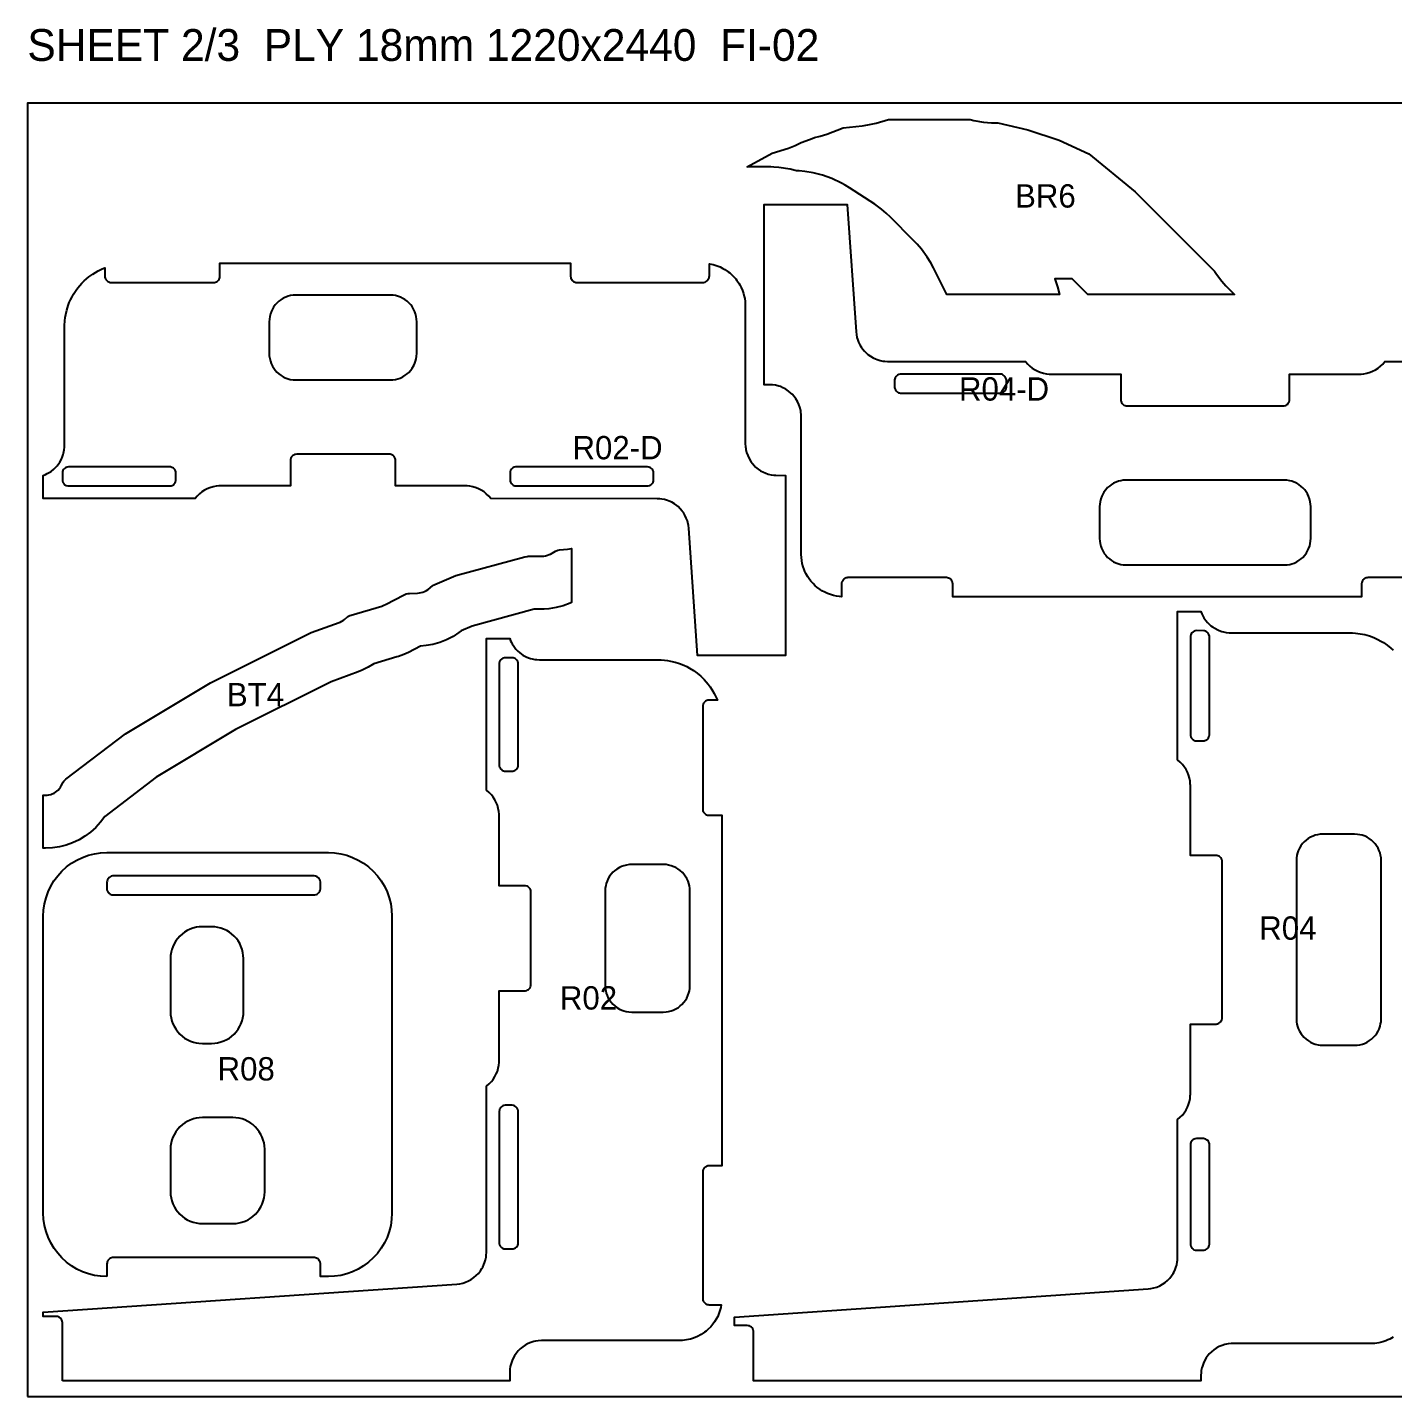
# Model space of a CAD drawing. Header units: millimetres. Extents: x 0 to 7920, y 0 to 1292.
# Drawn here: x 2740 to 4028, y 0 to 1292 of the extents above; entities that cross this region are included whole.
import ezdxf

# ---------------------------------------------------------------- set-up
doc = ezdxf.new("R2010")
doc.units = ezdxf.units.MM
for name, color, linetype in [('CUT_IN', 5, 'Continuous'), ('CUT_OUT', 1, 'Continuous'), ('LABEL', 7, 'Continuous'), ('SHEET', 8, 'Continuous')]:
    doc.layers.add(name, color=color, linetype=linetype)

msp = doc.modelspace()

# ---------------------------------------------------------------- linework, layer by layer
at = {"layer": 'CUT_IN'}
for points in [[(2971.21, 971.99), (2972.33, 970.14), (2973.79, 968.17), (2975.44, 966.36), (2977.03, 964.9), (2979.47, 963.09), (2981.33, 961.99), (2983.28, 961.06), (2985.86, 960.11), (2987.95, 959.58), (2990.66, 959.16), (2993.26, 959.03), (3082.09, 959.03), (3084.69, 959.16), (3087.12, 959.52), (3089.5, 960.11), (3091.53, 960.83), (3094.02, 961.99), (3096.37, 963.42), (3098.1, 964.71), (3099.7, 966.15), (3101.56, 968.17), (3103.02, 970.14), (3104.41, 972.51), (3105.44, 974.74), (3106.16, 976.77), (3106.69, 978.87), (3107.08, 981.29), (3107.24, 984.18), (3107.24, 1013.88), (3107.11, 1016.48), (3106.75, 1018.91), (3106.16, 1021.29), (3105.44, 1023.32), (3104.28, 1025.81), (3102.85, 1028.16), (3101.56, 1029.89), (3100.12, 1031.49), (3098.1, 1033.35), (3096.13, 1034.81), (3094.28, 1035.93), (3091.8, 1037.12), (3089.21, 1038.03), (3087.12, 1038.54), (3084.98, 1038.87), (3082.09, 1039.03), (2993.26, 1039.03), (2990.66, 1038.9), (2988.23, 1038.54), (2985.86, 1037.95), (2983.82, 1037.23), (2981.33, 1036.07), (2978.98, 1034.64), (2977.26, 1033.35), (2975.65, 1031.91), (2973.79, 1029.89), (2972.17, 1027.67), (2971.07, 1025.81), (2970.14, 1023.86), (2969.19, 1021.29), (2968.6, 1018.91), (2968.24, 1016.48), (2968.11, 1013.88), (2968.11, 984.18), (2968.22, 981.87), (2968.6, 979.15), (2969.19, 976.77), (2970.02, 974.47), (2971.21, 971.99)], [(3558.04, 951.95), (3558.27, 950.8), (3558.72, 949.71), (3559.37, 948.73), (3559.98, 948.09), (3560.68, 947.55), (3561.72, 947), (3562.55, 946.72), (3563.72, 946.55), (3657.74, 946.55), (3658.33, 946.6), (3659.47, 946.89), (3660.78, 947.55), (3661.48, 948.09), (3662.08, 948.73), (3662.87, 949.97), (3663.27, 951.08), (3663.44, 952.25), (3663.42, 959.13), (3663.1, 960.56), (3662.74, 961.37), (3662.27, 962.11), (3661.48, 962.99), (3660.53, 963.69), (3659.74, 964.08), (3658.9, 964.36), (3657.74, 964.53), (3563.72, 964.53), (3563.13, 964.48), (3561.99, 964.19), (3560.68, 963.53), (3559.98, 962.99), (3559.37, 962.35), (3558.59, 961.11), (3558.19, 960), (3558.04, 959.13), (3558.04, 951.95)], [(2874.41, 859.04), (2875.57, 859.21), (2876.68, 859.61), (2877.68, 860.21), (2878.56, 861), (2879.26, 861.95), (2879.76, 863.01), (2880.05, 864.15), (2880.1, 864.74), (2880.1, 871.32), (2880, 872.2), (2879.65, 873.33), (2878.93, 874.6), (2877.92, 875.67), (2877.2, 876.18), (2876.41, 876.57), (2874.99, 876.97), (2874.11, 877.03), (2778.69, 877.02), (2777.53, 876.85), (2776.69, 876.57), (2775.9, 876.18), (2774.96, 875.48), (2774.17, 874.6), (2773.56, 873.6), (2773.25, 872.77), (2773.05, 871.91), (2772.99, 871.32), (2772.99, 864.74), (2773.1, 863.86), (2773.44, 862.73), (2773.84, 861.95), (2774.35, 861.22), (2775.41, 860.21), (2776.69, 859.49), (2778.11, 859.09), (2778.99, 859.03), (2874.41, 859.04)], [(3330.73, 871.62), (3330.5, 872.77), (3330.05, 873.86), (3329.39, 874.84), (3328.79, 875.48), (3327.84, 876.18), (3327.05, 876.57), (3326.21, 876.85), (3325.05, 877.02), (3200.95, 877.02), (3200.36, 876.97), (3199.22, 876.68), (3197.91, 876.02), (3197.21, 875.48), (3196.6, 874.84), (3195.82, 873.6), (3195.42, 872.49), (3195.25, 871.32), (3195.25, 864.74), (3195.42, 863.57), (3195.82, 862.46), (3196.42, 861.46), (3197.21, 860.58), (3198.16, 859.88), (3198.94, 859.49), (3199.78, 859.21), (3200.95, 859.04), (3325.05, 859.04), (3325.64, 859.09), (3326.78, 859.38), (3328.09, 860.04), (3328.79, 860.58), (3329.39, 861.22), (3330.18, 862.46), (3330.58, 863.57), (3330.73, 864.44), (3330.73, 871.62)], [(3947.46, 851.58), (3946.35, 853.43), (3944.89, 855.4), (3943.24, 857.21), (3941.65, 858.67), (3939.45, 860.32), (3937.35, 861.58), (3934.86, 862.74), (3932.82, 863.46), (3930.73, 863.99), (3928.02, 864.41), (3925.42, 864.54), (3776.59, 864.54), (3773.7, 864.38), (3771.28, 863.99), (3769.19, 863.46), (3767.16, 862.74), (3764.66, 861.58), (3762.32, 860.15), (3760.59, 858.86), (3758.99, 857.42), (3757.13, 855.4), (3755.51, 853.18), (3754.4, 851.32), (3753.48, 849.37), (3752.53, 846.8), (3751.88, 844.13), (3751.57, 841.99), (3751.45, 839.69), (3751.45, 809.39), (3751.57, 807.09), (3751.93, 804.66), (3752.53, 802.28), (3753.25, 800.25), (3754.4, 797.76), (3755.83, 795.41), (3757.13, 793.68), (3758.99, 791.66), (3760.59, 790.22), (3762.56, 788.76), (3764.66, 787.5), (3766.61, 786.57), (3769.47, 785.54), (3771.57, 785.03), (3773.7, 784.7), (3776.59, 784.54), (3925.42, 784.54), (3928.31, 784.7), (3930.73, 785.09), (3932.82, 785.62), (3934.86, 786.34), (3937.35, 787.5), (3939.69, 788.93), (3941.42, 790.22), (3943.03, 791.66), (3944.89, 793.68), (3946.51, 795.9), (3947.61, 797.76), (3948.54, 799.71), (3949.56, 802.57), (3950.08, 804.66), (3950.4, 806.8), (3950.57, 809.69), (3950.56, 839.69), (3950.44, 841.99), (3950.13, 844.13), (3949.48, 846.8), (3948.54, 849.37), (3947.46, 851.58)], [(3837, 716.55), (3837.06, 623.67), (3837.35, 622.53), (3837.85, 621.46), (3838.18, 620.97), (3839.19, 619.91), (3839.92, 619.4), (3840.7, 619), (3841.54, 618.73), (3842.71, 618.55), (3849.29, 618.55), (3849.88, 618.61), (3850.74, 618.81), (3851.57, 619.12), (3852.81, 619.91), (3853.45, 620.52), (3854.15, 621.46), (3854.54, 622.25), (3854.82, 623.09), (3854.99, 624.25), (3854.94, 717.43), (3854.54, 718.84), (3853.82, 720.12), (3852.81, 721.19), (3851.83, 721.84), (3851.3, 722.09), (3850.46, 722.37), (3849.59, 722.52), (3842.71, 722.54), (3841.54, 722.37), (3840.7, 722.09), (3839.67, 721.54), (3838.55, 720.58), (3837.85, 719.63), (3837.35, 718.57), (3837.06, 717.43), (3837, 716.55)], [(3185, 691.04), (3185.06, 595.04), (3185.35, 593.9), (3185.58, 593.35), (3186.36, 592.11), (3187.43, 591.1), (3187.92, 590.77), (3188.98, 590.27), (3190.12, 589.98), (3190.71, 589.93), (3197.88, 589.98), (3198.74, 590.18), (3199.83, 590.63), (3200.81, 591.28), (3201.45, 591.89), (3202.15, 592.83), (3202.54, 593.62), (3202.82, 594.46), (3202.99, 595.62), (3202.94, 691.92), (3202.54, 693.34), (3201.82, 694.62), (3200.81, 695.68), (3200.08, 696.19), (3199.3, 696.59), (3198.17, 696.93), (3197.29, 697.04), (3190.71, 697.04), (3189.83, 696.93), (3188.43, 696.47), (3187.19, 695.68), (3186.55, 695.07), (3185.85, 694.13), (3185.35, 693.06), (3185.06, 691.92), (3185, 691.04)], [(3950.48, 527.72), (3948.11, 526.33), (3946.14, 524.87), (3944.33, 523.22), (3942.87, 521.63), (3941.22, 519.43), (3939.96, 517.33), (3938.8, 514.84), (3938.08, 512.8), (3937.55, 510.71), (3937.13, 508), (3937, 505.4), (3937, 356.57), (3937.16, 353.68), (3937.55, 351.26), (3938.08, 349.17), (3938.8, 347.14), (3939.96, 344.64), (3941.39, 342.3), (3942.68, 340.57), (3944.12, 338.97), (3946.14, 337.11), (3948.36, 335.49), (3950.22, 334.38), (3952.17, 333.46), (3954.74, 332.51), (3957.41, 331.86), (3959.55, 331.55), (3961.85, 331.43), (3992.15, 331.43), (3994.45, 331.55), (3996.88, 331.91), (3999.26, 332.51), (4001.29, 333.23), (4003.78, 334.38), (4006.13, 335.81), (4007.86, 337.11), (4009.88, 338.97), (4011.32, 340.57), (4012.78, 342.54), (4014.04, 344.64), (4014.97, 346.59), (4016, 349.45), (4016.51, 351.55), (4016.84, 353.68), (4017, 356.57), (4017, 505.4), (4016.84, 508.29), (4016.45, 510.71), (4015.92, 512.8), (4015.2, 514.84), (4014.04, 517.33), (4012.61, 519.67), (4011.32, 521.4), (4009.88, 523.01), (4007.86, 524.87), (4005.64, 526.49), (4003.78, 527.59), (4001.83, 528.52), (3998.97, 529.54), (3996.88, 530.06), (3994.74, 530.38), (3991.85, 530.55), (3961.85, 530.54), (3959.55, 530.42), (3956.84, 530), (3954.74, 529.46), (3952.71, 528.74), (3950.48, 527.72)], [(3016.36, 478.92), (3016.36, 485.5), (3016.25, 486.38), (3015.79, 487.78), (3015.35, 488.54), (3014.61, 489.45), (3013.45, 490.36), (3012.66, 490.75), (3011.82, 491.03), (3010.36, 491.21), (2821.06, 491.21), (2820.18, 491.15), (2819.04, 490.86), (2817.98, 490.36), (2817.03, 489.66), (2816.07, 488.54), (2815.52, 487.51), (2815.12, 486.09), (2815.06, 485.21), (2815.09, 478.62), (2815.41, 477.19), (2815.77, 476.38), (2816.42, 475.4), (2816.82, 474.97), (2817.25, 474.57), (2818.23, 473.92), (2819.6, 473.39), (2821.06, 473.21), (3010.36, 473.21), (3011.24, 473.27), (3012.38, 473.56), (3013.45, 474.06), (3014.39, 474.76), (3015, 475.4), (3015.79, 476.64), (3016.18, 477.75), (3016.36, 478.92)], [(3298.48, 499.09), (3296.11, 497.7), (3293.92, 496.05), (3292.33, 494.59), (3290.87, 493), (3289.22, 490.8), (3287.96, 488.7), (3286.8, 486.21), (3286.08, 484.17), (3285.55, 482.08), (3285.13, 479.37), (3285, 476.77), (3285, 387.94), (3285.13, 385.34), (3285.49, 382.91), (3286.08, 380.53), (3286.8, 378.5), (3287.96, 376.01), (3289.39, 373.66), (3290.68, 371.93), (3292.12, 370.33), (3294.14, 368.47), (3296.11, 367.01), (3298.48, 365.62), (3300.71, 364.59), (3302.74, 363.87), (3304.84, 363.34), (3307.26, 362.95), (3310.15, 362.79), (3339.85, 362.79), (3342.45, 362.92), (3344.88, 363.28), (3347.26, 363.87), (3349.29, 364.59), (3351.78, 365.75), (3354.13, 367.18), (3355.86, 368.47), (3357.46, 369.91), (3359.32, 371.93), (3360.78, 373.9), (3361.9, 375.75), (3363.09, 378.23), (3364, 380.82), (3364.51, 382.91), (3364.84, 385.05), (3365, 387.94), (3365, 476.77), (3364.87, 479.37), (3364.51, 481.8), (3363.92, 484.17), (3363.2, 486.21), (3362.04, 488.7), (3360.61, 491.05), (3359.32, 492.77), (3357.88, 494.38), (3355.86, 496.24), (3353.64, 497.86), (3351.78, 498.96), (3349.83, 499.89), (3347.26, 500.84), (3344.88, 501.43), (3342.45, 501.79), (3339.85, 501.92), (3310.15, 501.92), (3307.84, 501.81), (3305.12, 501.43), (3302.74, 500.84), (3300.44, 500.01), (3298.48, 499.09)], [(2943.31, 418.77), (2942.55, 421.92), (2941.44, 424.96), (2940.3, 427.35), (2938.78, 429.87), (2937.21, 432.01), (2935.05, 434.42), (2932.64, 436.58), (2930.51, 438.15), (2927.98, 439.66), (2925.05, 441.03), (2922.55, 441.91), (2919.7, 442.63), (2916.78, 443.06), (2913.99, 443.2), (2905.14, 443.21), (2902.06, 443.06), (2899.44, 442.68), (2896.01, 441.82), (2893.52, 440.92), (2890.86, 439.66), (2888.33, 438.15), (2886.2, 436.58), (2883.79, 434.42), (2881.81, 432.24), (2880.06, 429.87), (2878.41, 427.09), (2877.18, 424.41), (2876.3, 421.92), (2875.65, 419.35), (2875.15, 416.15), (2875, 413.36), (2875, 363.06), (2875.15, 360.27), (2875.58, 357.36), (2876.39, 354.22), (2877.29, 351.73), (2878.41, 349.33), (2879.9, 346.8), (2881.81, 344.18), (2883.79, 342), (2886.2, 339.84), (2888.33, 338.27), (2890.86, 336.76), (2893.79, 335.39), (2896.57, 334.43), (2899.15, 333.79), (2901.77, 333.4), (2905.14, 333.21), (2913.7, 333.21), (2916.78, 333.36), (2919.41, 333.74), (2922.55, 334.51), (2925.32, 335.5), (2927.98, 336.76), (2930.51, 338.27), (2932.64, 339.84), (2935.05, 342), (2937.03, 344.18), (2938.78, 346.55), (2940.43, 349.33), (2941.44, 351.46), (2942.55, 354.5), (2943.26, 357.36), (2943.71, 360.56), (2943.84, 363.06), (2943.84, 413.36), (2943.69, 416.15), (2943.31, 418.77)], [(3197, 139.27), (3198.17, 139.39), (3199.3, 139.73), (3200.33, 140.28), (3201.24, 141.03), (3201.99, 141.94), (3202.54, 142.98), (3202.82, 143.82), (3202.99, 144.98), (3202.99, 269.08), (3202.94, 269.67), (3202.65, 270.81), (3201.99, 272.12), (3201.45, 272.82), (3200.81, 273.43), (3199.57, 274.21), (3198.46, 274.61), (3197.29, 274.78), (3190.71, 274.78), (3189.54, 274.61), (3188.43, 274.21), (3187.43, 273.61), (3186.55, 272.82), (3185.85, 271.87), (3185.46, 271.09), (3185.18, 270.25), (3185.01, 269.08), (3185.01, 144.98), (3185.06, 144.39), (3185.35, 143.25), (3186.01, 141.94), (3186.55, 141.24), (3187.19, 140.64), (3188.43, 139.85), (3189.54, 139.45), (3190.41, 139.3), (3197, 139.27)], [(2963.2, 239.35), (2962.55, 241.92), (2961.55, 244.69), (2960.3, 247.35), (2958.78, 249.87), (2957.21, 252.01), (2954.84, 254.62), (2952.64, 256.58), (2950.75, 257.98), (2947.98, 259.66), (2945.05, 261.03), (2942.55, 261.91), (2939.7, 262.63), (2936.78, 263.06), (2933.7, 263.21), (2905.14, 263.21), (2902.06, 263.06), (2899.15, 262.63), (2896.57, 261.99), (2893.52, 260.92), (2890.6, 259.52), (2888.58, 258.31), (2886.2, 256.58), (2883.79, 254.42), (2881.81, 252.24), (2880.06, 249.87), (2878.41, 247.09), (2877.29, 244.69), (2876.39, 242.2), (2875.65, 239.35), (2875.15, 236.15), (2875, 233.36), (2875, 193.06), (2875.15, 190.27), (2875.58, 187.36), (2876.22, 184.79), (2877.29, 181.73), (2878.69, 178.82), (2880.06, 176.55), (2881.81, 174.18), (2883.79, 172), (2886.2, 169.84), (2888.33, 168.27), (2890.86, 166.76), (2893.52, 165.5), (2896.29, 164.51), (2899.15, 163.79), (2902.35, 163.34), (2905.14, 163.21), (2933.7, 163.21), (2937.08, 163.4), (2939.7, 163.79), (2942.27, 164.43), (2945.32, 165.5), (2948.24, 166.9), (2950.26, 168.11), (2952.64, 169.84), (2955.05, 172), (2957.03, 174.18), (2958.78, 176.55), (2960.3, 179.07), (2961.44, 181.46), (2962.55, 184.5), (2963.26, 187.36), (2963.66, 189.98), (2963.84, 193.06), (2963.84, 233.36), (2963.66, 236.44), (2963.2, 239.35)], [(3849, 137.99), (3850.17, 138.11), (3851.3, 138.45), (3852.33, 139), (3853.24, 139.75), (3853.99, 140.66), (3854.54, 141.7), (3854.82, 142.53), (3854.99, 143.7), (3854.99, 237.72), (3854.94, 238.31), (3854.65, 239.45), (3853.99, 240.76), (3853.45, 241.46), (3852.81, 242.06), (3851.57, 242.85), (3850.46, 243.25), (3849.29, 243.42), (3842.71, 243.42), (3841.54, 243.25), (3840.7, 242.97), (3839.43, 242.25), (3838.76, 241.67), (3838.01, 240.76), (3837.46, 239.72), (3837.18, 238.88), (3837.01, 237.72), (3837.01, 143.7), (3837.06, 143.11), (3837.35, 141.97), (3838.01, 140.66), (3838.55, 139.96), (3839.19, 139.35), (3840.43, 138.57), (3841.54, 138.17), (3842.41, 138.02), (3849, 137.99)]]:
    msp.add_lwpolyline(points, close=True, dxfattribs=at)
at = {"layer": 'CUT_OUT'}
for points in [[(3594.62, 1064.79), (3592.05, 1069.58), (3588.88, 1074.72), (3583.29, 1082.46), (3579.44, 1087.03), (3575.65, 1091.02), (3554.19, 1112.49), (3550.22, 1116.25), (3545.58, 1120.16), (3541.76, 1123.08), (3539.28, 1124.82), (3515.52, 1140.24), (3511.54, 1142.69), (3507.91, 1144.7), (3498.74, 1149), (3490.16, 1152.05), (3481.35, 1154.32), (3473.26, 1155.66), (3468.11, 1156.18), (3465.55, 1156.33), (3459.42, 1157.92), (3448.91, 1159.52), (3444.14, 1159.89), (3441.12, 1160), (3419.02, 1160.01), (3442.53, 1172.8), (3457.85, 1177.76), (3464.19, 1180.24), (3470, 1183.08), (3470.97, 1183.33), (3480.3, 1186.74), (3482.6, 1187.81), (3487.96, 1189.03), (3494.18, 1190.98), (3509.56, 1196.85), (3527.4, 1198.87), (3529.23, 1199.1), (3534.49, 1199.97), (3540.79, 1201.38), (3552.28, 1204.64), (3629.44, 1204.68), (3632.84, 1203.75), (3641.85, 1202.21), (3649.37, 1201.59), (3655.26, 1201.47), (3683.84, 1194.87), (3713.18, 1185.1), (3741.15, 1172.25), (3784.91, 1136.36), (3859.67, 1061.6), (3861.52, 1058.68), (3866.56, 1052.08), (3870.49, 1047.66), (3878.61, 1039.47), (3740.38, 1039.47), (3725.37, 1054.47), (3709.18, 1054.47), (3711.71, 1046.98), (3713.53, 1039.47), (3607.38, 1039.47), (3594.62, 1064.79)], [(3363.86, 819.14), (3363.55, 821.81), (3362.95, 824.66), (3362.55, 826.06), (3361.54, 828.78), (3360.27, 831.4), (3358.76, 833.88), (3357.74, 835.29), (3355.86, 837.51), (3353.77, 839.54), (3352.66, 840.47), (3350.3, 842.17), (3347.79, 843.64), (3345.42, 844.74), (3343.79, 845.36), (3341, 846.18), (3338.43, 846.69), (3336.7, 846.9), (3334.01, 847.03), (3177.25, 847.04), (3175.12, 849.55), (3172.85, 851.74), (3170.82, 853.34), (3168.17, 855.05), (3165.62, 856.35), (3163.23, 857.32), (3160.21, 858.21), (3157.39, 858.74), (3154.82, 858.99), (3153.32, 859.03), (3087.24, 859.03), (3087.24, 883.03), (3087.18, 883.91), (3086.89, 885.05), (3086.39, 886.11), (3085.88, 886.84), (3085.05, 887.67), (3084.32, 888.18), (3083.26, 888.68), (3082.12, 888.97), (3081.24, 889.03), (2994.11, 889.03), (2992.65, 888.85), (2991.81, 888.57), (2991.03, 888.18), (2990.3, 887.67), (2989.47, 886.84), (2988.96, 886.11), (2988.57, 885.33), (2988.18, 883.91), (2988.11, 883.03), (2988.11, 859.03), (2922.03, 859.03), (2920.53, 858.99), (2917.96, 858.74), (2915.15, 858.21), (2912.12, 857.32), (2909.73, 856.35), (2907.18, 855.05), (2904.53, 853.34), (2902.5, 851.74), (2900.23, 849.55), (2898.11, 847.04), (2755, 847.04), (2755, 869.02), (2757.06, 869.85), (2758.69, 870.63), (2760.01, 871.35), (2762.28, 872.8), (2764.87, 874.85), (2766.81, 876.73), (2768.01, 878.08), (2769.65, 880.23), (2770.47, 881.49), (2772.06, 884.38), (2773.11, 886.87), (2773.69, 888.58), (2774.09, 890.03), (2774.67, 892.97), (2774.94, 895.66), (2774.99, 897.24), (2775.01, 1010.54), (2775.27, 1014.87), (2775.64, 1017.87), (2776.13, 1020.7), (2777.15, 1025), (2778.48, 1029.21), (2779.54, 1031.96), (2780.76, 1034.72), (2782.09, 1037.35), (2783.54, 1039.91), (2785.95, 1043.61), (2787.66, 1045.91), (2789.58, 1048.25), (2791.51, 1050.38), (2793.64, 1052.51), (2795.77, 1054.44), (2798.1, 1056.35), (2801.68, 1058.94), (2804.17, 1060.51), (2806.67, 1061.93), (2810.64, 1063.87), (2812.99, 1064.85), (2813, 1056.74), (2813.1, 1055.86), (2813.34, 1055.01), (2814, 1053.7), (2814.54, 1053), (2815.18, 1052.39), (2815.9, 1051.88), (2816.69, 1051.49), (2818.11, 1051.09), (2818.99, 1051.03), (2915.68, 1051.03), (2916.56, 1051.09), (2917.42, 1051.29), (2918.25, 1051.61), (2919.02, 1052.04), (2919.71, 1052.58), (2920.32, 1053.22), (2920.83, 1053.95), (2921.23, 1054.73), (2921.5, 1055.57), (2921.68, 1056.74), (2921.68, 1069.03), (3252.35, 1069.03), (3252.35, 1057.03), (3252.53, 1055.57), (3252.7, 1055.01), (3253.2, 1053.95), (3253.71, 1053.22), (3254.32, 1052.58), (3255.02, 1052.04), (3255.79, 1051.61), (3256.61, 1051.29), (3257.47, 1051.09), (3258.35, 1051.03), (3377.32, 1051.03), (3378.2, 1051.09), (3379.34, 1051.38), (3380.4, 1051.88), (3381.13, 1052.39), (3381.77, 1053), (3382.31, 1053.7), (3382.61, 1054.2), (3383.06, 1055.29), (3383.26, 1056.15), (3383.32, 1057.03), (3383.32, 1068.56), (3386.9, 1067.84), (3388.86, 1067.3), (3390.72, 1066.68), (3393.39, 1065.61), (3396.1, 1064.29), (3397.81, 1063.32), (3401.07, 1061.14), (3402.62, 1059.93), (3404.77, 1058.02), (3406.16, 1056.64), (3408.16, 1054.38), (3409.32, 1052.89), (3411.03, 1050.4), (3412, 1048.78), (3413.36, 1046.17), (3414.52, 1043.46), (3415.48, 1040.68), (3416.25, 1037.76), (3416.62, 1035.9), (3417.02, 1032.99), (3417.21, 1029.05), (3417.21, 898.96), (3417.37, 895.94), (3417.56, 894.48), (3417.76, 893.32), (3418.46, 890.46), (3419.44, 887.69), (3420.69, 885.02), (3422.35, 882.24), (3423.93, 880.11), (3425.9, 877.92), (3426.96, 876.9), (3429.22, 875.02), (3431.66, 873.38), (3434.25, 871.98), (3435.87, 871.26), (3438.65, 870.28), (3441.5, 869.58), (3444.13, 869.19), (3445.89, 869.06), (3455.02, 869.02), (3455.02, 699.03), (3372.05, 699.03), (3363.86, 819.14)], [(3251.97, 748.38), (3245.28, 745.89), (3238.85, 744.23), (3231.93, 743.17), (3227.37, 742.84), (3217.9, 742.71), (3159.58, 726.82), (3149.12, 722.34), (3146.98, 720.68), (3141.5, 717.1), (3135.33, 713.91), (3129.06, 711.44), (3122.57, 709.61), (3116.13, 708.47), (3110.72, 707.98), (3099.38, 702.06), (3095.01, 700.11), (3089.97, 698.26), (3088.44, 697.78), (3066.65, 691.32), (3061.48, 688.03), (3055.92, 685.18), (3052.15, 683.58), (3026.61, 674.3), (2936.25, 629.14), (2861.38, 584.21), (2813.01, 547.38), (2808.94, 541.82), (2804.51, 536.91), (2799.63, 532.47), (2794.33, 528.53), (2788.84, 525.23), (2782.71, 522.31), (2776.68, 520.14), (2770.28, 518.52), (2763.56, 517.52), (2757.16, 517.21), (2755, 517.31), (2755, 567.35), (2756.97, 567.21), (2758.64, 567.28), (2760.3, 567.52), (2762.11, 567.97), (2763.5, 568.47), (2765.18, 569.27), (2766.45, 570.04), (2767.8, 571.03), (2769.04, 572.15), (2770.29, 573.54), (2771.27, 574.89), (2772.02, 576.16), (2773.31, 578.86), (2773.87, 579.76), (2774.51, 580.6), (2775.24, 581.36), (2776.35, 582.3), (2832.52, 625.08), (2834.12, 626.16), (2912.78, 673.3), (3005.94, 719.86), (3007.79, 720.66), (3034.03, 730.18), (3034.94, 730.57), (3036.57, 731.38), (3037.84, 732.18), (3039.01, 733.04), (3042.32, 735.74), (3044.13, 736.72), (3045.47, 737.19), (3074.22, 745.72), (3076.37, 746.51), (3077.88, 747.21), (3095.32, 756.37), (3097.3, 757.21), (3099.08, 757.59), (3100.32, 757.68), (3107.88, 757.9), (3109.9, 758.08), (3111.58, 758.39), (3113.03, 758.8), (3114.63, 759.42), (3116.32, 760.3), (3118, 761.42), (3122.06, 764.86), (3122.98, 765.44), (3124.33, 766.11), (3141.97, 773.67), (3144.26, 774.46), (3209.38, 792.22), (3211.36, 792.59), (3212.52, 792.65), (3225.58, 792.81), (3227.18, 792.94), (3228.65, 793.17), (3230.47, 793.65), (3232.32, 794.36), (3233.34, 794.84), (3238.21, 797.53), (3240.24, 798.44), (3242.06, 798.86), (3249.39, 799.26), (3251.4, 799.59), (3253.26, 800.09), (3253.26, 748.99), (3251.97, 748.38)], [(2773, 15), (2773, 69.72), (2772.82, 71.18), (2772.54, 72.02), (2772.15, 72.81), (2771.24, 73.97), (2770.08, 74.87), (2769.3, 75.27), (2768.46, 75.54), (2767.29, 75.72), (2755, 75.72), (2755.01, 79.56), (3145.11, 106.17), (3147.78, 106.48), (3150.63, 107.08), (3153.4, 107.95), (3156.08, 109.09), (3158.63, 110.49), (3161.26, 112.29), (3163.48, 114.17), (3165.51, 116.26), (3167.32, 118.53), (3168.76, 120.72), (3169.61, 122.24), (3170.71, 124.61), (3171.33, 126.24), (3172.15, 129.03), (3172.66, 131.6), (3172.87, 133.33), (3173, 136.02), (3173.01, 292.78), (3175.52, 294.91), (3177.71, 297.18), (3179.31, 299.21), (3181.02, 301.86), (3182.32, 304.41), (3183.29, 306.8), (3184.18, 309.82), (3184.71, 312.64), (3184.96, 315.21), (3185, 316.71), (3185, 382.79), (3209, 382.79), (3209.88, 382.85), (3211.02, 383.14), (3212.08, 383.64), (3212.81, 384.15), (3213.64, 384.98), (3214.15, 385.71), (3214.65, 386.77), (3214.94, 387.91), (3215, 388.79), (3215, 475.92), (3214.82, 477.38), (3214.54, 478.22), (3214.15, 479), (3213.64, 479.73), (3212.81, 480.56), (3212.08, 481.07), (3211.3, 481.46), (3209.88, 481.85), (3209, 481.92), (3185, 481.92), (3185, 548), (3184.96, 549.5), (3184.71, 552.07), (3184.18, 554.88), (3183.29, 557.91), (3182.32, 560.3), (3181.02, 562.85), (3179.31, 565.5), (3177.71, 567.53), (3175.52, 569.8), (3173.01, 571.92), (3173.01, 715.03), (3194.99, 715.03), (3195.82, 712.97), (3196.6, 711.34), (3197.32, 710.02), (3198.77, 707.75), (3200.82, 705.16), (3202.7, 703.22), (3204.05, 702.02), (3206.2, 700.38), (3207.46, 699.56), (3210.35, 697.97), (3212.84, 696.92), (3214.55, 696.34), (3216, 695.94), (3218.64, 695.41), (3220.43, 695.18), (3223.21, 695.04), (3335.02, 695.04), (3337.98, 694.97), (3340.84, 694.76), (3343.84, 694.39), (3346.67, 693.9), (3350.97, 692.88), (3355.18, 691.55), (3359.35, 689.88), (3362.01, 688.62), (3364.61, 687.23), (3368.3, 684.95), (3371.88, 682.37), (3375.27, 679.52), (3378.48, 676.39), (3380.41, 674.26), (3382.32, 671.93), (3384.08, 669.56), (3385.71, 667.11), (3387.9, 663.36), (3389.84, 659.39), (3390.82, 657.04), (3382.71, 657.03), (3381.83, 656.93), (3380.98, 656.69), (3379.67, 656.03), (3378.97, 655.49), (3378.36, 654.85), (3377.85, 654.13), (3377.46, 653.34), (3377.06, 651.92), (3377, 651.04), (3377, 554.35), (3377.06, 553.47), (3377.26, 552.61), (3377.58, 551.78), (3378.01, 551.01), (3378.55, 550.32), (3379.19, 549.71), (3379.92, 549.2), (3380.7, 548.8), (3381.54, 548.53), (3382.71, 548.35), (3395, 548.35), (3395, 217.68), (3383, 217.68), (3381.83, 217.56), (3380.98, 217.33), (3379.92, 216.83), (3379.19, 216.32), (3378.55, 215.71), (3378.01, 215.01), (3377.58, 214.24), (3377.26, 213.42), (3377.06, 212.56), (3377, 211.68), (3377, 92.71), (3377.06, 91.83), (3377.26, 90.97), (3377.58, 90.14), (3378.01, 89.38), (3378.55, 88.68), (3379.19, 88.07), (3379.92, 87.56), (3381.26, 86.97), (3382.12, 86.77), (3383, 86.71), (3394.53, 86.71), (3394.04, 84.09), (3393.27, 81.17), (3392.31, 78.39), (3391.14, 75.68), (3389.82, 73.13), (3388.24, 70.57), (3386.56, 68.24), (3384.66, 65.98), (3381.89, 63.21), (3380.35, 61.87), (3378.86, 60.71), (3375.6, 58.53), (3372.14, 56.67), (3368.44, 55.14), (3365.63, 54.26), (3361.87, 53.41), (3357.91, 52.92), (3355.02, 52.82), (3224.93, 52.82), (3221.91, 52.66), (3219.29, 52.27), (3217.57, 51.88), (3215.03, 51.11), (3212.31, 50), (3209.45, 48.47), (3207.25, 47), (3204.96, 45.14), (3202.87, 43.07), (3200.99, 40.81), (3199.35, 38.37), (3197.95, 35.78), (3197.23, 34.16), (3196.25, 31.38), (3195.55, 28.53), (3195.16, 25.9), (3195.03, 24.14), (3194.99, 15.01), (2773, 15)], [(2815.06, 113.21), (2809.12, 113.5), (2803.29, 114.36), (2797.51, 115.82), (2792.11, 117.75), (2786.78, 120.26), (2781.66, 123.32), (2776.93, 126.83), (2772.57, 130.78), (2768.57, 135.21), (2765.15, 139.82), (2762.05, 144.99), (2759.54, 150.32), (2757.58, 155.79), (2756.15, 161.5), (2755.28, 167.4), (2755, 173.14), (2755, 453.28), (2755.28, 459.02), (2756.15, 464.92), (2757.58, 470.63), (2759.54, 476.1), (2762.05, 481.43), (2765.07, 486.48), (2768.57, 491.21), (2772.57, 495.64), (2776.93, 499.59), (2781.66, 503.1), (2786.78, 506.16), (2792.11, 508.67), (2797.51, 510.6), (2803.29, 512.06), (2809.12, 512.92), (2814.92, 513.21), (3023.92, 513.21), (3029.73, 512.92), (3035.55, 512.06), (3041.33, 510.6), (3046.74, 508.67), (3052.06, 506.16), (3057.12, 503.14), (3061.91, 499.59), (3066.22, 495.69), (3070.18, 491.33), (3073.69, 486.6), (3076.76, 481.49), (3079.28, 476.17), (3081.28, 470.56), (3082.69, 464.92), (3083.55, 459.16), (3083.84, 453.28), (3083.84, 173.14), (3083.55, 167.26), (3082.69, 161.5), (3081.24, 155.72), (3079.25, 150.18), (3076.76, 144.93), (3073.77, 139.94), (3070.18, 135.09), (3066.27, 130.78), (3061.91, 126.83), (3057.12, 123.28), (3052.06, 120.26), (3046.74, 117.75), (3041.33, 115.82), (3035.55, 114.36), (3029.73, 113.5), (3023.92, 113.21), (3016.37, 113.21), (3016.37, 125.5), (3016.11, 126.95), (3015.8, 127.78), (3015.36, 128.54), (3014.82, 129.24), (3014.18, 129.85), (3013.46, 130.36), (3012.67, 130.75), (3011.83, 131.03), (3010.96, 131.18), (2821.06, 131.21), (2820.18, 131.15), (2819.32, 130.95), (2818.49, 130.63), (2817.73, 130.2), (2817.03, 129.66), (2816.42, 129.02), (2815.91, 128.29), (2815.41, 127.23), (2815.12, 126.09), (2815.06, 125.21), (2815.06, 113.21)]]:
    msp.add_lwpolyline(points, close=True, dxfattribs=at)
for points in [[(4096.57, 772.54), (4004.57, 772.54), (4003.69, 772.48), (4002.83, 772.28), (4002, 771.96), (4001.23, 771.53), (4000.54, 770.99), (3999.93, 770.35), (3999.42, 769.62), (3999.02, 768.84), (3998.75, 768), (3998.57, 766.83), (3998.57, 754.54), (3612.97, 754.54), (3612.97, 766.54), (3612.79, 768), (3612.4, 769.11), (3612.12, 769.62), (3611.61, 770.35), (3611, 770.99), (3609.8, 771.83), (3608.99, 772.19), (3607.85, 772.48), (3606.97, 772.54), (3514.01, 772.54), (3513.13, 772.48), (3512.27, 772.28), (3511.45, 771.96), (3510.68, 771.53), (3509.98, 770.99), (3509.37, 770.35), (3508.72, 769.37), (3508.36, 768.56), (3508.08, 767.42), (3508.01, 766.54), (3508.01, 754.59), (3506.13, 754.73), (3503.21, 755.12), (3500.33, 755.73), (3497.43, 756.57), (3494.74, 757.57), (3492.07, 758.79), (3489.48, 760.21), (3487.76, 761.3), (3484.61, 763.64), (3483.18, 764.88), (3481.07, 766.93), (3479.07, 769.19), (3477.33, 771.48), (3476.2, 773.17), (3474.3, 776.52), (3473.43, 778.36), (3472.68, 780.18), (3471.75, 782.89), (3470.98, 785.81), (3470.44, 788.71), (3470.12, 791.63), (3470.02, 794.52), (3470.02, 924.47), (3469.97, 926.16), (3469.71, 928.8), (3469.47, 930.25), (3468.68, 933.39), (3467.79, 935.88), (3466.54, 938.55), (3464.88, 941.33), (3463.3, 943.46), (3461.33, 945.65), (3460.27, 946.67), (3458, 948.55), (3455.56, 950.19), (3454.29, 950.93), (3452.71, 951.72), (3450.26, 952.73), (3448.87, 953.2), (3445.72, 953.99), (3442.81, 954.41), (3441.34, 954.51), (3435.03, 954.55), (3435.02, 1124.54), (3513.43, 1124.54), (3521.62, 1004.43), (3521.62, 1004.43), (3521.93, 1001.76), (3522.53, 998.91), (3522.93, 997.51), (3523.94, 994.79), (3525.21, 992.17), (3526.72, 989.69), (3527.74, 988.28), (3529.62, 986.06), (3531.71, 984.03), (3532.82, 983.1), (3535.18, 981.4), (3537.69, 979.93), (3540.06, 978.83), (3541.69, 978.21), (3544.48, 977.39), (3547.05, 976.88), (3548.78, 976.67), (3551.47, 976.54), (3681.44, 976.53), (3683.56, 974.02), (3685.62, 972.02), (3687.86, 970.23), (3690.51, 968.52), (3693.06, 967.22), (3695.46, 966.25), (3698.48, 965.36), (3701.3, 964.83), (3703.87, 964.58), (3705.37, 964.54), (3771.44, 964.54), (3771.45, 940.25), (3771.56, 939.37), (3771.7, 938.8), (3772.15, 937.71), (3772.81, 936.73), (3773.64, 935.9), (3774.36, 935.39), (3775.42, 934.89), (3776.57, 934.6), (3777.15, 934.55), (3924.57, 934.54), (3925.45, 934.6), (3926.59, 934.89), (3927.4, 935.25), (3928.14, 935.72), (3928.81, 936.3), (3929.39, 936.97), (3929.86, 937.71), (3930.22, 938.52), (3930.5, 939.66), (3930.57, 940.54), (3930.57, 964.54), (3996.64, 964.54), (3998.15, 964.58), (4000.72, 964.83), (4003.53, 965.36), (4006.56, 966.25), (4008.95, 967.22), (4011.5, 968.52), (4014.15, 970.23), (4016.39, 972.02), (4018.45, 974.02), (4020.57, 976.53), (4160.56, 976.53)], [(4028.37, 56.18), (4025.02, 54.28), (4023.18, 53.41), (4021.36, 52.66), (4018.65, 51.73), (4014.84, 50.77), (4010.96, 50.19), (4008.93, 50.04), (4007.02, 50), (3877.07, 50), (3875.38, 49.95), (3872.74, 49.69), (3869.57, 49.06), (3867.03, 48.29), (3864.31, 47.18), (3861.45, 45.65), (3859.25, 44.18), (3856.96, 42.32), (3854.87, 40.25), (3852.99, 37.98), (3851.98, 36.54), (3850.61, 34.27), (3849.34, 31.61), (3848.34, 28.85), (3847.87, 27.14), (3847.35, 24.54), (3847.13, 22.79), (3847, 20.07), (3847, 15.33), (3846.99, 15.01), (3846.92, 15), (3425, 15), (3425, 15), (3425, 61), (3424.94, 61.88), (3424.74, 62.74), (3424.15, 64.09), (3423.64, 64.81), (3423.03, 65.45), (3421.83, 66.29), (3421.02, 66.65), (3420.17, 66.89), (3419, 67), (3407, 67), (3407.01, 74.99), (3797.11, 101.6), (3799.78, 101.91), (3802.63, 102.51), (3805.4, 103.38), (3808.08, 104.52), (3810.63, 105.92), (3813.26, 107.72), (3815.48, 109.6), (3817.51, 111.69), (3819.32, 113.96), (3820.76, 116.15), (3821.61, 117.67), (3822.71, 120.04), (3823.33, 121.67), (3824.15, 124.46), (3824.66, 127.03), (3824.87, 128.76), (3825, 131.45), (3825.01, 261.42), (3827.52, 263.54), (3829.52, 265.6), (3831.31, 267.84), (3833.02, 270.49), (3834.32, 273.04), (3835.29, 275.44), (3836.18, 278.46), (3836.71, 281.28), (3836.96, 283.85), (3837, 285.35), (3837, 351.42), (3861.29, 351.43), (3862.17, 351.54), (3862.74, 351.68), (3863.83, 352.13), (3864.81, 352.79), (3865.64, 353.62), (3866.15, 354.34), (3866.65, 355.4), (3866.94, 356.55), (3867, 357.43), (3867, 504.55), (3866.94, 505.43), (3866.65, 506.57), (3866.29, 507.38), (3865.82, 508.12), (3865.24, 508.79), (3864.57, 509.37), (3863.83, 509.84), (3863.02, 510.2), (3861.88, 510.48), (3861, 510.55), (3837, 510.55), (3837, 576.62), (3836.96, 578.13), (3836.71, 580.7), (3836.18, 583.51), (3835.29, 586.54), (3834.32, 588.93), (3833.02, 591.48), (3831.31, 594.13), (3829.52, 596.37), (3827.52, 598.43), (3825.01, 600.55), (3825.01, 740.54), (3846.99, 740.54), (3847.89, 738.31), (3848.51, 737.01), (3849.79, 734.74), (3850.74, 733.3), (3851.6, 732.13), (3853.28, 730.15), (3854.5, 728.92), (3856.45, 727.2), (3857.83, 726.15), (3860, 724.73), (3862.82, 723.26), (3864.15, 722.69), (3866.6, 721.83), (3868.27, 721.38), (3870.82, 720.88), (3873.69, 720.59), (3875.21, 720.55), (3987.02, 720.55), (3989.91, 720.48), (3992.84, 720.26), (3997.29, 719.66), (4001.54, 718.76), (4005.86, 717.51), (4009.99, 715.97), (4013.94, 714.16), (4016.54, 712.77), (4019.07, 711.26), (4022.77, 708.72), (4026.22, 705.96), (4028.35, 704.03)]]:
    msp.add_lwpolyline(points, dxfattribs=at)
at = {"layer": 'SHEET'}
msp.add_lwpolyline([(2740, 0), (5180, 0), (5180, 1220), (2740, 1220)], close=True, dxfattribs=at)

# ---------------------------------------------------------------- texts
at = {"layer": 'LABEL'}
for s, height, p in [('SHEET 2/3  PLY 18mm 1220x2440  FI-02', 30, (2740, 1260)), ('BR6', 22, (3671.66, 1121.62)), ('R04-D', 22, (3618.75, 939.52)), ('R02-D', 22, (3254.17, 884.15)), ('BT4', 22, (2928.18, 651.22)), ('R04', 22, (3902, 430.99)), ('R02', 22, (3242.3, 365.11)), ('R08', 22, (2919.42, 298.21))]:
    msp.add_text(s, height=height, dxfattribs=at).set_placement(p)

doc.saveas('drawing.dxf')
